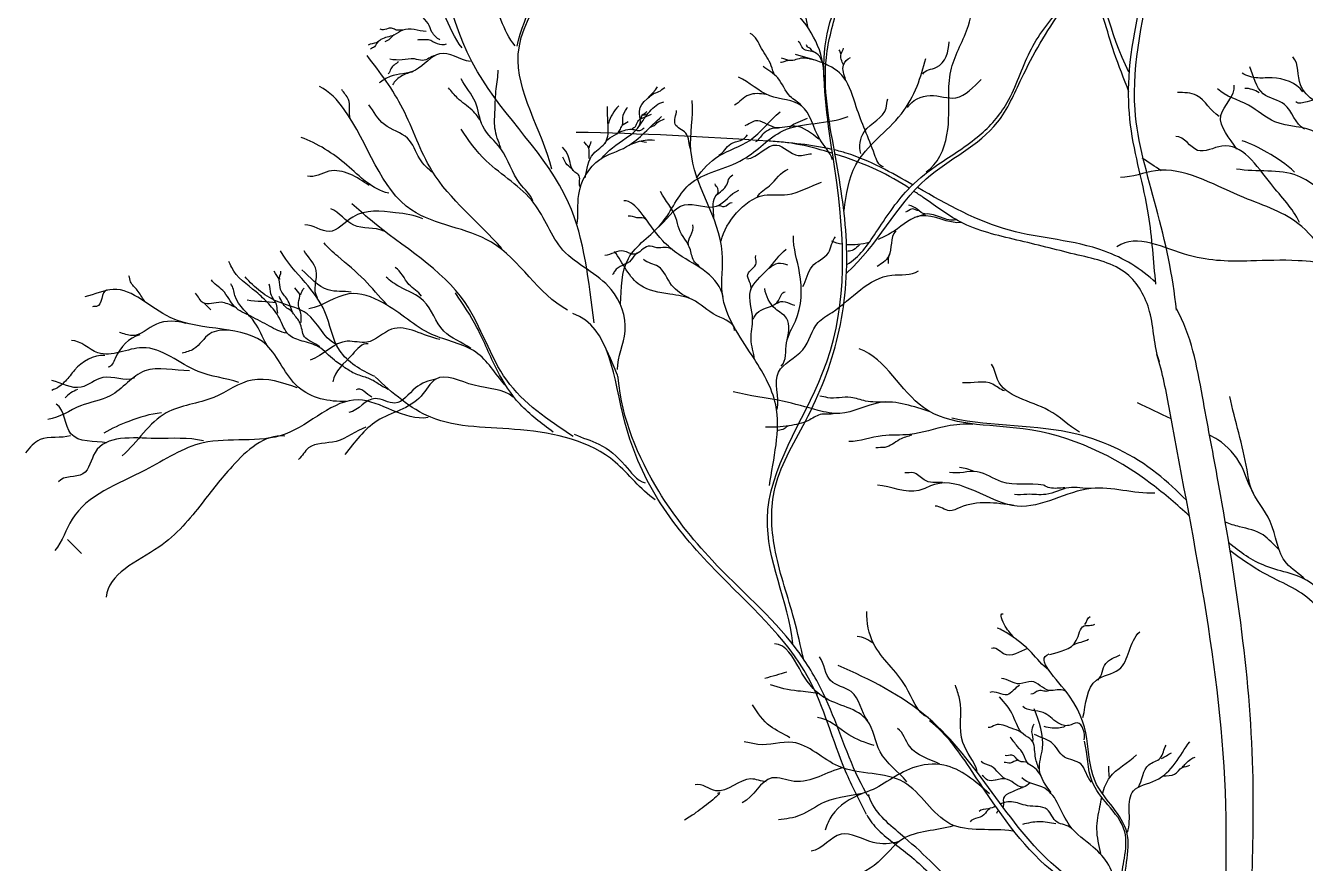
# Model space of a CAD drawing. Header units: millimetres. Extents: x 61831 to 121408, y 302 to 24841.
# Drawn here: x 97294 to 99003, y 18189 to 19308 of the extents above; entities that cross this region are included whole.
import ezdxf

# ---------------------------------------------------------------- set-up
doc = ezdxf.new("R2010")
doc.units = ezdxf.units.MM

# ---------------------------------------------------------------- blocks, each defined once
blk = doc.blocks.new('A$C61CF0075')
at = {"color": 72}
for p, q in [((247.5, 4936.8), (238.2, 4946.1)), ((65.4, 4620.5), (56, 4629.9)), ((74.7, 4611.2), (65.4, 4620.5))]:
    blk.add_line(p, q, dxfattribs=at)
for points in [[(492.3, 5304.3), (485.1, 5297.3), (479.6, 5294.9)], [(821.6, 5162.2), (825.9, 5161), (829.4, 5160.9)]]:
    blk.add_lwpolyline(points, dxfattribs=at)
blk.add_arc((829.4, 5171.5), 53, 134.8031, 164.4058, dxfattribs=at)
for points, start_tangent, end_tangent in [([(1473.4, 5254.3), (1408.5, 5411.7), (1238.8, 5532.1), (1081.3, 5732.7), (914.6, 5939.4), (855.9, 5939.4), (754, 5954.8)], (-0.464328, 0.885663), (-0.976956, 0.213439)), ([(656.6, 5288.8), (685, 5416.5), (664.3, 5480.5), (712.2, 5537.8), (781.3, 5567.5), (866.4, 5619.1), (942, 5656)], (0.192981, 0.981203), (0.793044, 0.609164)), ([(759.3, 4919.6), (725.1, 5079.9), (603.5, 5254.8), (536.1, 5482.4), (517.1, 5547)], (-0.136593, 0.990627), (-0.434895, 0.900481)), ([(582.9, 5286.5), (533.3, 5372.8), (455.5, 5426.4), (427.8, 5471.8), (380.9, 5487.6)], (-0.617118, 0.786871), (-0.904212, 0.427084)), ([(1066.2, 5247.7), (1026, 5336.8), (963.5, 5396.6), (912.4, 5476.3), (870, 5502.4)], (0.025976, 0.999663), (-0.736051, 0.676926)), ([(653.7, 5289.4), (619.1, 5358.7), (580.4, 5400.2), (554.1, 5441.9), (544.5, 5469)], (-0.652332, 0.757934), (-0.533143, 0.846025)), ([(1202.5, 5120.9), (1230.5, 5170.3), (1232.9, 5226.5), (1236.5, 5259.5), (1259.2, 5316.6), (1277.1, 5397.7), (1339.1, 5468.3)], (0.841021, 0.541003), (0.644777, 0.76437)), ([(1096.8, 4986.4), (1202.8, 5111.7), (1297.9, 5187.2), (1330.2, 5245.8), (1384.2, 5337.7), (1455.4, 5404)], (0.749658, 0.661826), (0.893082, 0.449894)), ([(553.4, 5297.4), (542.7, 5307.7), (537.5, 5319.1), (528.6, 5329.7), (521.7, 5343.2), (515.1, 5353.9)], (-0.911096, 0.412195), (-0.624712, 0.780855)), ([(1096.9, 4997.2), (1135.6, 5039.9), (1178.1, 5097.1), (1214.7, 5128.2), (1270.7, 5167.2), (1308.7, 5209.7), (1339.2, 5277.2), (1379.6, 5335.6)], (0.858446, 0.512903), (0.69625, 0.717799)), ([(534.8, 5308.3), (503.7, 5310.4), (491.8, 5303.8), (474.6, 5297.7), (468.5, 5293.6), (457.6, 5290.4)], (-0.997257, 0.07402), (-0.837633, -0.546234)), ([(503, 5310.6), (495.3, 5310.4), (490.1, 5312.6), (484, 5312.5), (476, 5310.9), (473.3, 5311.6)], (-0.999999, 0.001607), (-0.997106, -0.076023)), ([(1000.8, 5249.6), (995.9, 5262.8), (982.6, 5286), (967.8, 5305.8)], (-0.511159, 0.859486), (-0.923576, 0.383415)), ([(470.8, 5294), (466, 5288.2), (460.8, 5284.7)], (-0.978866, -0.204503), (-0.504729, -0.863278)), ([(594.2, 5268.3), (552.9, 5278.7), (520.5, 5256.9), (486.8, 5248.3), (472.2, 5239.8)], (-0.985387, 0.170331), (-0.812925, -0.582369)), ([(561.8, 5291.4), (550.1, 5292), (537.9, 5297.2), (529.1, 5297.3), (523.3, 5296.8)], (-0.950012, -0.312212), (-0.896621, -0.442798)), ([(1066, 5266), (1061.5, 5273), (1053.9, 5280.6), (1038.3, 5285.8), (1031.8, 5295.1)], (-0.906129, 0.423002), (-0.884998, 0.465595)), ([(1054.2, 5280.6), (1049.9, 5283), (1048.2, 5285.8), (1044.4, 5287.9), (1042.8, 5290.6)], (-0.88978, 0.456389), (-0.435301, 0.900285)), ([(1088.6, 5278.7), (1086.5, 5284)], (-0.421651, 0.906758), (-0.678445, 0.734651)), ([(1092.1, 5263.9), (1089.1, 5278.9), (1092.1, 5286.4)], (-0.3358, 0.941933), (0.010541, 0.999944)), ([(1198.2, 5251.5), (1216.5, 5260.7), (1233.2, 5294.8)], (0.424749, 0.905311), (0.016657, 0.999861)), ([(635.8, 5018.8), (542.5, 5122.8), (503.7, 5205.4), (456, 5276.4)], (-0.655383, 0.755297), (-0.620592, 0.784133)), ([(497.9, 5268.2), (487.6, 5258.6), (484.4, 5252.1)], (-0.695307, -0.718713), (-0.797944, -0.602731)), ([(547.2, 5276.6), (530.1, 5269.9), (519.2, 5271.8), (502.8, 5270.5), (486.6, 5271.4)], (-0.965583, -0.260097), (-0.988886, 0.148674)), ([(1021, 5269.8), (1014, 5268.6), (1008.2, 5267)], (-0.999858, 0.016844), (-0.999271, -0.038167)), ([(1054, 5270.2), (1037.2, 5273), (1020.6, 5269.8), (1009.6, 5272.8)], (-0.977565, 0.210636), (-0.992283, 0.123997)), ([(1095.1, 5244.3), (1092.2, 5263.7), (1101.8, 5273.7)], (-0.318692, 0.947858), (0.937029, 0.349251)), ([(1791.6, 5066.9), (1768.5, 5117.9), (1745.6, 5195.6), (1702.5, 5237.3), (1692.5, 5274.8)], (-0.349014, 0.937118), (-0.656479, 0.754345)), ([(517.5, 5255), (502.5, 5249.3), (490.1, 5237.1)], (-0.943488, -0.331407), (-0.454226, -0.890886)), ([(634.8, 5153.2), (626.8, 5179.6), (626.9, 5203.8), (628.4, 5231.8), (631, 5256.7)], (-0.379473, 0.925203), (-0.022491, 0.999747)), ([(1077.6, 5137.3), (1060.5, 5164.8), (1036.1, 5209.4), (993.9, 5222.7), (952.2, 5247.4)], (-0.291951, 0.956433), (-0.91215, 0.409858)), ([(1036.4, 5209.4), (1021.1, 5221.8), (1004.4, 5246.6), (984.9, 5261.7)], (-0.678423, 0.734671), (-0.791847, 0.610719)), ([(1705.6, 5227.9), (1664.9, 5246.6), (1645.7, 5246.5), (1624.6, 5252.8)], (-0.561593, 0.827414), (-0.859023, 0.511936)), ([(1707.8, 5178.2), (1681.2, 5211), (1652.8, 5225.3), (1634.8, 5261.3)], (-0.896877, 0.44228), (-0.411789, 0.911279)), ([(723.7, 4936.4), (622.1, 5027), (515.9, 5069.7), (425.5, 5204.4), (392.5, 5235.2)], (-0.882053, 0.47115), (-0.894016, 0.448034)), ([(433.6, 5192), (431.3, 5217.9), (422.3, 5231.2)], (-0.339543, 0.94059), (-0.452815, 0.891605)), ([(608.9, 5186), (596.2, 5203.5), (576.9, 5219.4), (564.6, 5233.3)], (-0.400706, 0.916207), (-0.686946, 0.726708)), ([(677.6, 5082.3), (660.2, 5105.3), (634.7, 5151.9), (610.6, 5182), (600.7, 5214), (581.5, 5245.4)], (-0.361143, 0.932511), (-0.480008, 0.877264)), ([(768.9, 5138.3), (802.1, 5166.5), (821, 5188.2), (819.8, 5202.2), (844, 5234.8)], (0.617862, 0.786286), (0.449062, 0.893501)), ([(831.4, 5219.7), (838, 5225.2), (845.6, 5228.2), (853.7, 5233.7)], (0.784082, 0.620657), (0.861744, 0.507343)), ([(1177.7, 5207.1), (1208.2, 5223), (1242.3, 5220), (1276.3, 5244.4)], (0.527904, 0.849304), (0.727075, 0.686558)), ([(1761.7, 5127.5), (1723.7, 5173.4), (1668.5, 5188), (1633, 5210.1), (1591.6, 5232)], (-0.646001, 0.763337), (-0.719473, 0.69452)), ([(1617.4, 5151.5), (1596.2, 5196.2), (1614.1, 5236.8)], (-0.531549, 0.847028), (-0.151347, 0.988481)), ([(1647.5, 5226.8), (1628.2, 5232.6)], (-0.877364, 0.479825), (-0.999806, -0.019705)), ([(819.8, 5182.2), (833.5, 5201.7), (852.4, 5214.5)], (0.536843, 0.843682), (0.982739, 0.184998)), ([(993.6, 4702), (1001.8, 4809.9), (970.2, 4875.6), (930.6, 4957.6), (930.4, 5013.4), (888.5, 5149.8), (890.4, 5216.3)], (0.131448, 0.991323), (-0.072556, 0.997364)), ([(988.8, 5224.3), (965.7, 5223.7), (946.6, 5210.1)], (-0.988314, 0.15243), (-0.871843, -0.489785)), ([(1115.3, 5145.4), (1120.1, 5174.6), (1149.2, 5206.3), (1151.6, 5218.6)], (-0.266953, 0.96371), (0.412315, 0.911041)), ([(1593.9, 5194.9), (1563.9, 5223), (1538.2, 5226.9)], (-0.846106, 0.533015), (-0.999766, -0.021649)), ([(1756.7, 5209.1), (1711.3, 5214.8), (1696.3, 5214.5)], (-0.814078, 0.580755), (-0.729407, 0.68408)), ([(544.3, 5119.6), (526.4, 5138.5), (510.1, 5165.9), (479.1, 5184.3), (458.3, 5210.7)], (-0.812297, 0.583244), (-0.586461, 0.809978)), ([(747.1, 5113.2), (758.3, 5145.3), (774.7, 5160.8), (777.9, 5183.7), (776.9, 5208.4)], (0.231313, 0.972879), (-0.003421, 0.999994)), ([(797, 5183.8), (797.5, 5193.3), (803.1, 5205.8), (804, 5207.4)], (0.372021, 0.928224), (0.472247, 0.881466)), ([(809.9, 5178.7), (814.4, 5181.8), (817.4, 5188.3), (823.4, 5192.7), (835.9, 5198)], (0.799433, 0.600755), (0.927961, 0.372678)), ([(818.9, 5190.2), (822.1, 5193.2), (823.1, 5196.1), (827.1, 5199.4), (829.5, 5201.6)], (0.782828, 0.622238), (0.661916, 0.749578)), ([(824, 5196.9), (826.4, 5197.3), (828.4, 5198.6)], (0.940832, 0.338872), (0.896943, 0.442146)), ([(888.3, 5150.5), (881.6, 5172.7), (867.5, 5184.8), (869.3, 5203.1)], (-0.390276, 0.920698), (0.044043, 0.99903)), ([(896.1, 5112.6), (925.9, 5142.3), (967.2, 5163.1), (1007.7, 5201.4)], (0.538769, 0.842453), (0.778425, 0.627737)), ([(736, 5050.3), (738.7, 5090.7), (766.8, 5137.6), (802.7, 5154.7), (849.3, 5194.8)], (0.210313, 0.977634), (0.7765, 0.630117)), ([(774.1, 5159.1), (793.8, 5176.6), (796.4, 5182.7), (804.6, 5188.3)], (0.256032, 0.966668), (0.852492, 0.52274)), ([(789.5, 5171.3), (799.2, 5176.4), (809.3, 5178), (812.8, 5177.5), (820.2, 5176.3), (826.1, 5179.9)], (0.566654, 0.823956), (0.785432, 0.618948)), ([(794.6, 4944.5), (805.1, 5005.4), (849.4, 5052.3), (885.9, 5103.7), (958.5, 5137.8), (1011.3, 5175.8), (1098.5, 5195.2)], (0.03781, 0.999285), (0.923246, 0.384209)), ([(834.4, 5180.8), (839.7, 5183), (843.6, 5186.8), (853.1, 5191.8)], (0.811914, 0.583778), (0.888595, 0.458693)), ([(1059.5, 5164.5), (1027.4, 5182.1), (1000.3, 5180.4), (974.8, 5189.1), (960.4, 5182.6)], (-0.776992, 0.62951), (-0.967054, -0.254572)), ([(1005.2, 5179), (985, 5171.7), (974.9, 5161)], (-0.953429, 0.301618), (-0.830032, -0.557715)), ([(1020.2, 5180.8), (1044, 5192.7)], (0.743482, 0.668756), (0.905385, 0.424592)), ([(484.9, 5092.5), (428.9, 5130.1), (367.9, 5167.1)], (-0.977926, 0.20895), (-0.93974, 0.341891)), ([(790.6, 4857), (800.6, 4908.3), (781.9, 4964.1), (717.6, 5016.6), (678.8, 5079.4), (615.2, 5135.8), (581.6, 5178.2)], (-0.012811, 0.999918), (-0.533996, 0.845487)), ([(925.6, 5143.4), (941.6, 5158.5), (954.9, 5163.1), (964.2, 5170.4)], (0.926596, 0.376058), (0.632871, 0.774258)), ([(1701.3, 5053.6), (1663, 5105.3), (1597.5, 5155.5), (1565.1, 5149.8), (1536, 5168.1)], (-0.432563, 0.901604), (-0.998342, -0.057565)), ([(1694.5, 5120.8), (1658.2, 5147), (1624.6, 5162.7)], (-0.712222, 0.701954), (-0.945997, 0.324174)), ([(740.1, 5101.3), (738.3, 5117.2), (733.5, 5120.8), (724.7, 5142.6), (717.1, 5154)], (-0.232445, 0.972609), (-0.647028, 0.762466)), ([(752.8, 5138.7), (752.1, 5153), (745.9, 5161.3)], (-0.212768, 0.977103), (-0.53781, 0.843066)), ([(752.9, 5153.5), (755.1, 5161.6)], (-0.144366, 0.989524), (-0.01073, 0.999942)), ([(963.1, 5138.3), (1003.1, 5156.9), (1031.8, 5143), (1049.6, 5145.3)], (0.996124, 0.087961), (0.998855, 0.047839)), ([(731.5, 5123), (723.4, 5130.5), (717.3, 5140.6)], (-0.668974, 0.743285), (-0.492024, 0.870581)), ([(1916.2, 4841.8), (1875, 4928.9), (1777.6, 4975.2), (1699, 5052.3), (1621.7, 5088.9), (1509, 5122.5), (1462.2, 5113.5)], (-0.752982, 0.658041), (-0.999951, -0.009915)), ([(458.9, 5103), (405, 5121.8), (376.5, 5115.1)], (-0.833139, 0.553064), (-0.973395, 0.229133)), ([(919.2, 5059.1), (920.9, 5087.7), (935.2, 5101.8), (944.4, 5116.9)], (0.019305, 0.999814), (0.946447, 0.322859)), ([(977.3, 5087.7), (993.6, 5102.6), (1018.4, 5124.5)], (0.475162, 0.879898), (0.953788, 0.30048)), ([(1835.5, 5002), (1805.4, 5055.1), (1755.1, 5079.7), (1698.7, 5115.7), (1617.1, 5124.7)], (-0.326471, 0.945207), (-0.987038, 0.160486)), ([(842.3, 5044.7), (880, 5077), (922.6, 5075.2), (952.5, 5096.6)], (0.799432, 0.600756), (0.935782, 0.352578)), ([(900.1, 4994), (893.7, 5000.5), (887.8, 5017), (872.6, 5045.1), (868.5, 5059.5), (848.1, 5094.6)], (-0.550039, 0.835139), (-0.445814, 0.895125)), ([(921.7, 5089.7), (924.4, 5099), (921.1, 5105)], (0.994536, 0.10439), (0.067509, 0.997719)), ([(928.7, 5028.7), (949.4, 5066.3), (986.4, 5089.8), (1017.3, 5090.8), (1063, 5107.1)], (0.244788, 0.969577), (0.953862, 0.300246)), ([(931.4, 4954.1), (909.4, 4986.8), (872.4, 5010.6), (850.8, 5029), (820.6, 5068), (799, 5082.4)], (-0.156568, 0.987667), (-0.999728, -0.023308)), ([(924.6, 5075.7), (932.9, 5074.6), (943.5, 5080)], (0.836598, 0.547817), (0.954534, -0.298102)), ([(1201.5, 5065), (1190.8, 5071.2), (1179.6, 5076.6)], (-0.99723, -0.074384), (-0.951751, 0.306872)), ([(530.5, 5058.2), (494.2, 5066.5), (436.8, 5060.5), (405.4, 5041.4), (372.7, 5050.1)], (-0.904082, 0.427359), (-0.998173, -0.060425)), ([(478.4, 5041.8), (438.2, 5049.7), (407.4, 5071.8)], (-0.901208, 0.433386), (-0.927795, 0.373091)), ([(828.1, 5057.4), (816.5, 5059.7), (804.9, 5061.9)], (-0.587379, 0.809312), (-0.975565, -0.219711)), ([(1192.7, 5069.3), (1183.9, 5071.6), (1175, 5067.4)], (-0.970453, -0.241291), (-0.992164, -0.124946)), ([(1242.7, 5056.9), (1223.1, 5059.9), (1202.2, 5064.6), (1187.3, 5059.9)], (-0.980392, -0.197057), (-0.975631, -0.21942)), ([(885.4, 5023.4), (888.3, 5036.2), (891, 5050.1)], (-0.30911, 0.951026), (-0.309539, 0.950887)), ([(1162, 5042.4), (1152.4, 5008.2), (1137.4, 4994.8)], (-0.686796, -0.72685), (-0.851143, -0.524934)), ([(482, 4944.3), (452.4, 4976.7), (416.8, 5008.3), (398.5, 5026.1)], (-0.697302, 0.716777), (-0.615114, 0.788438)), ([(1009.2, 4861.7), (1016.1, 4892.6), (1028.2, 4921.8), (1033.7, 4986), (1025.4, 5035.7)], (0.715551, 0.698561), (0.024134, 0.999709)), ([(1038, 4967.9), (1050.3, 4994.6), (1072.1, 5013.1), (1081.7, 5034.1)], (0.491026, 0.871145), (0.679865, 0.733338)), ([(1775.4, 4973.9), (1699.4, 5002.4), (1636.1, 5002.1), (1553.9, 5009.4), (1457.5, 5020.9)], (-0.554937, 0.831893), (-0.812545, -0.582898)), ([(466.4, 4847.6), (419.2, 4882.7), (399.7, 4934), (373.3, 4973.3), (340.4, 5015.6)], (-0.909229, 0.416296), (-0.485465, 0.874256)), ([(390, 4952.9), (388.1, 4989.2), (371.8, 5015.7)], (-0.606274, 0.795256), (-0.501634, 0.86508)), ([(862.3, 5017.8), (843.1, 5019.8), (831.5, 5021.7), (813.3, 5011), (798.6, 5015.2), (773.5, 5009.4)], (-0.759059, 0.651022), (-0.999064, -0.043267)), ([(816.8, 5012.5), (808.8, 5003.4), (786.7, 4988.6), (784, 4983.8)], (-0.932507, -0.361151), (-0.557661, -0.830069)), ([(946.9, 4909.3), (923.2, 4928.9), (890.4, 4950.4), (860.4, 4957.8), (820.9, 4969.5), (786.5, 5014.8)], (0.057216, 0.998362), (-0.582902, 0.812543)), ([(968.4, 4963.7), (964.4, 4984.1), (975.8, 4999.3), (975.1, 5009.2)], (0.382615, 0.923908), (0.213607, 0.97692)), ([(973.6, 4870.4), (968.8, 4897.7), (970.9, 4924.5), (968, 4962), (991.1, 4990.9), (1015.5, 5017.8)], (-0.103556, 0.994624), (0.769707, 0.638397)), ([(1113.6, 5023.6), (1105.5, 5016.7), (1098.2, 5015.1)], (-0.743438, -0.668805), (-0.999974, 0.007188)), ([(1153.5, 5010.5), (1152, 4998.6)], (-0.532351, -0.846524), (-0.041643, -0.999133)), ([(428.4, 4858.1), (412.4, 4869.4), (391.3, 4887.2), (369.3, 4895.1), (351.5, 4903.6), (339, 4925.6), (324.6, 4944.7), (307.8, 4960.8), (275.2, 4993.5), (271.3, 5001.5)], (-0.807978, 0.589213), (-0.557715, 0.830032)), ([(528.7, 4955.1), (511.9, 4970.7), (493.5, 4993.3)], (-0.576174, 0.817327), (-0.866519, 0.499144)), ([(886.2, 4952.7), (862.8, 4969.9), (844.8, 4994.7), (825.4, 5004)], (-0.907775, 0.419458), (-0.72328, 0.690555)), ([(993.2, 4992.3), (1005.1, 4998.9), (1017.7, 4996.9)], (0.67215, 0.740415), (0.928071, -0.372403)), ([(158.7, 4949), (149.2, 4963.1), (140.2, 4974.2), (138, 4982.2)], (-0.620557, 0.784161), (-0.372926, 0.927861)), ([(348.7, 4905.5), (325.6, 4915), (300.9, 4928.1), (279.3, 4940.9), (263.2, 4962.7), (248.3, 4976.9)], (-0.985011, 0.17249), (-0.494838, 0.868985)), ([(413.7, 4890.9), (375.9, 4931.5), (338.6, 4946.9), (293.2, 4980.9)], (-0.879552, 0.475803), (-0.642772, 0.766058)), ([(392.8, 4887.3), (372.3, 4900.9), (366.4, 4919.7), (357.9, 4931.4), (349.4, 4950.8), (340.6, 4963.8), (338.6, 4976.9), (331.8, 4988.3)], (-0.717558, 0.696498), (-0.485339, 0.874326)), ([(340.1, 4977.1), (340.9, 4988.3)], (-0.805373, 0.592768), (-0.19232, 0.981332)), ([(434.9, 4960.2), (404.2, 4963.3), (368.7, 4990.2)], (-0.981307, 0.192448), (-0.765807, 0.643071)), ([(594.7, 4885.2), (558.5, 4908.5), (531.3, 4948.9), (499.8, 4967.4), (481.5, 4980.5)], (-0.8269, 0.562349), (-0.705989, 0.708223)), ([(1003.5, 4803.7), (1005.4, 4853.7), (1038, 4883.5), (1058.5, 4919.7), (1077, 4933.4), (1156.8, 4983.1), (1192.6, 4988.7)], (0.219302, 0.975657), (0.835995, 0.548737)), ([(427.9, 4814.4), (364.1, 4833.5), (322.1, 4889.4), (193.1, 4926.6), (117, 4964), (79.3, 4954.2)], (-0.999214, -0.039638), (-0.973619, -0.228181)), ([(108.9, 4963.4), (94.6, 4941.3), (89.4, 4940.9)], (-0.980257, -0.197729), (-0.843344, -0.537374)), ([(278.5, 4941), (261, 4946.8), (237.2, 4946), (227, 4958.9)], (-0.931231, 0.364429), (-0.667094, 0.744973)), ([(321.6, 4891.1), (306.3, 4919.6), (279.5, 4955.8), (274, 4971.6)], (-0.527331, 0.84966), (-0.629315, 0.77715)), ([(336.7, 4932.4), (335.5, 4942.2), (327.7, 4958.2), (325.2, 4970.9)], (-0.286717, 0.958015), (-0.46509, 0.885263)), ([(367.8, 4919.9), (368, 4929.9), (364.4, 4946.5), (366.1, 4957.5), (359.7, 4966)], (-0.050753, 0.998711), (-0.397761, 0.917489)), ([(367.4, 4956.8), (371.9, 4965.9)], (0.298381, 0.954447), (0.658912, 0.75222)), ([(640.1, 4836.5), (601.3, 4880.2), (542.4, 4904), (477.6, 4946.1), (431.6, 4958), (378.3, 4938.1)], (-0.653862, 0.756614), (-0.983419, -0.181348)), ([(971.7, 4924.3), (979.1, 4934.4), (1005.6, 4949.3), (1014.2, 4961)], (0.369931, 0.929059), (0.983906, 0.178689)), ([(1016.1, 4892.6), (1016.3, 4925.7), (1001.4, 4938), (987.1, 4965.2)], (0.215742, 0.97645), (-0.160423, 0.987048)), ([(334.8, 4945.9), (296.1, 4949.8)], (-0.98008, 0.198605), (-0.974523, 0.224288)), ([(355.6, 4933.7), (348.9, 4939.1), (338.4, 4954.7)], (-0.343532, 0.939141), (-0.545548, 0.83808)), ([(1003.6, 4945.7), (1014.2, 4947.6), (1027.1, 4942.9)], (0.734687, 0.678407), (0.96365, -0.267169)), ([(214.5, 4918.6), (174.6, 4917.6), (142.2, 4902.3), (125.2, 4906.4)], (-0.965011, 0.262209), (-0.98136, 0.192177)), ([(272, 4909.5), (246, 4904.7), (224.6, 4884.5), (208.9, 4878.8)], (-0.996518, 0.083384), (-0.965071, -0.261987)), ([(553.4, 4897.1), (488.7, 4910.8), (455.9, 4893.5), (429.6, 4894.8), (380, 4869.5)], (-0.981363, 0.192161), (-0.947312, -0.320311)), ([(284.6, 4839.8), (230.5, 4854.4), (156, 4886.2), (96.4, 4879.4), (61.2, 4895.6)], (-0.945204, 0.32648), (-0.999634, -0.027043)), ([(152.7, 4903.3), (119.4, 4871.9), (110.1, 4860.2)], (-0.965862, -0.259056), (-0.991773, -0.128008)), ([(457.4, 4891.3), (436.6, 4877.3), (410.5, 4840.7)], (-0.983623, 0.180237), (-0.145438, -0.989367)), ([(105.7, 4875.9), (65.4, 4856.3), (53.2, 4841.5), (34.9, 4829.2)], (-0.995699, 0.092652), (-0.941324, -0.337504)), ([(218.8, 4855.4), (159.2, 4855.2), (112.9, 4821.9), (73.2, 4808.5), (29.9, 4790.5)], (-0.999912, -0.013238), (-0.993515, -0.113702)), ([(428.4, 4858.2), (435.3, 4854.2), (451.4, 4847.7), (465.8, 4841.7), (479, 4833.5), (484.3, 4830.5)], (0.914706, -0.404119), (0.759742, -0.650225)), ([(1407.4, 4773.6), (1366.2, 4802.5), (1298, 4843.7), (1289.8, 4864.4)], (-0.865133, 0.501543), (-0.616514, 0.787344)), ([(145.4, 4845.9), (103.1, 4846.3), (74.1, 4833.4), (34.9, 4842.5)], (-0.911631, -0.41101), (-0.965177, 0.261599)), ([(362.6, 4832.5), (302.4, 4843), (251.5, 4819.8), (187.9, 4799.2), (129, 4741.9)], (-0.937114, 0.349022), (-0.751464, -0.659774)), ([(651.1, 4820.1), (599.2, 4836), (547.7, 4844.2), (528.1, 4821.5), (469.4, 4788.4), (426.5, 4743.7)], (-0.760646, 0.649167), (-0.629413, -0.777071)), ([(547.7, 4844.2), (520.8, 4832.4), (493.1, 4812.2), (466.8, 4818.3), (431.7, 4799.6)], (-0.985821, -0.167798), (-0.981807, -0.189879)), ([(1307.4, 4828.6), (1291.7, 4837.3), (1251.4, 4839.1)], (-0.974877, 0.222744), (-0.9992, 0.039994)), ([(69.5, 4830.4), (52.8, 4819.1)], (-0.928202, -0.372077), (-0.620507, -0.784201)), ([(462.4, 4820.1), (441.5, 4829.9)], (-0.875017, 0.484092), (-0.803681, -0.595061)), ([(1208.1, 4800.4), (1141.1, 4812.8), (1087.4, 4798.3), (1058.5, 4802.5), (1011, 4814.8), (945, 4827.2)], (-0.950355, 0.311169), (-0.970169, 0.242428)), ([(1148.2, 4813.7), (1121.8, 4815), (1102.1, 4819.8), (1071.3, 4819.4), (1060.8, 4821.5)], (-0.999975, -0.007079), (-0.996485, 0.083768)), ([(1709.1, 4576.1), (1683.7, 4598.3), (1662.2, 4654), (1636.2, 4699.5), (1631.2, 4723), (1608.3, 4821.2)], (-0.655051, 0.755585), (-0.200054, 0.979785)), ([(537.5, 4792.9), (444.2, 4816.5), (346.5, 4770.8), (237, 4759.1), (159.6, 4722.7), (62, 4657.1), (39.2, 4615.2)], (-0.986666, -0.16276), (-0.628155, -0.778088)), ([(108.5, 4759.2), (60.6, 4771.2), (40.6, 4810.9)], (-0.991734, 0.128313), (-0.859163, 0.511702)), ([(181.3, 4799.2), (138, 4787.8), (104.4, 4771.9)], (-0.994642, -0.103379), (-0.851707, -0.524019)), ([(1080.9, 4798.1), (1060.9, 4796.8), (1045.4, 4789), (1019.6, 4782), (987.9, 4780)], (-0.979431, -0.201778), (-0.998502, 0.054717)), ([(60.1, 4768.7), (19.3, 4763.4), (0, 4746)], (-0.94938, -0.314131), (-0.618981, -0.785406)), ([(237.5, 4761.7), (173.2, 4765), (92.8, 4746.4), (76.6, 4717.8), (44, 4706.9)], (-0.970918, 0.239413), (-0.590355, -0.807144)), ([(346, 4768.2), (275.8, 4727.7), (235.7, 4678.6), (177.8, 4619.8), (107.7, 4552.8)], (-0.994923, 0.100638), (-0.066755, -0.997769)), ([(454.5, 4779.9), (414.7, 4761.1), (377.9, 4752.3), (364.4, 4736.9)], (-0.95874, -0.284284), (-0.740948, -0.671562)), ([(732.8, 4770.5), (765.6, 4757.3), (800.2, 4729.4), (827.5, 4705.7)], (0.913259, -0.40738), (0.969691, -0.244334)), ([(1018.9, 4781.7), (1012.9, 4777.8), (1005.1, 4775.7)], (-0.99037, -0.138449), (-0.986404, -0.164341)), ([(1265.2, 4783.7), (1230.6, 4781.4), (1180.9, 4770.3), (1144.1, 4768.5), (1099.5, 4760.8)], (-0.99673, 0.080806), (-1, 0)), ([(1183.5, 4769.4), (1167.2, 4763.4), (1147.5, 4753.1), (1135.5, 4752.3)], (-0.957609, -0.288072), (-0.98301, -0.183551)), ([(1224.3, 4706.1), (1199.8, 4709.6), (1185.8, 4719.2), (1174.4, 4719.2)], (-0.999251, 0.038706), (-0.966644, 0.256123)), ([(1359.3, 4702.5), (1303.3, 4707.1), (1270.8, 4720.6), (1233.8, 4719.7)], (-0.983501, 0.180903), (-0.973085, 0.230447)), ([(1507.9, 4692.1), (1423, 4698.2), (1324.1, 4674.6), (1213.8, 4703.5), (1192.8, 4695.6), (1137.6, 4702.6)], (-0.998347, -0.057473), (-0.996707, 0.081085)), ([(1423, 4698.2), (1393.2, 4699.1), (1362.6, 4690.3), (1337.2, 4690.3), (1320.6, 4690.3)], (-0.998879, -0.047333), (-0.967838, 0.251574)), ([(1388, 4699.1), (1367.8, 4699.1), (1360, 4702.6)], (-0.9991, -0.042427), (-0.802881, 0.596139)), ([(1319.7, 4675.5), (1247.9, 4672.8), (1233.9, 4668.5), (1214.7, 4674.6)], (-0.989958, 0.141365), (-1, 0)), ([(1205.6, 4392.1), (1175.4, 4433.7), (1132.4, 4491.1), (1123.6, 4533.8)], (-0.92691, 0.375285), (0.060244, 0.998184)), ([(1319.6, 4499), (1308.3, 4514.2), (1305.4, 4530.9)], (-0.543595, 0.839347), (0.994626, -0.103533)), ([(1367.8, 4476.5), (1403.1, 4495), (1413.7, 4514.6), (1427.8, 4516.8)], (0.959036, 0.283285), (0.853664, 0.520824)), ([(1414.7, 4516.3), (1421.8, 4527.3)], (0.526895, 0.849931), (0.921641, 0.388043)), ([(1132.4, 4491.1), (1110.5, 4500.6)], (-0.83124, 0.555914), (-0.996832, 0.079535)), ([(1366.7, 4455.6), (1343.3, 4479.2), (1313.6, 4503.1), (1297.3, 4511.7)], (-0.840989, 0.541052), (-0.958864, 0.283866)), ([(1399.5, 4489.5), (1419.5, 4496.8)], (0.91168, 0.410901), (0.89111, 0.453788)), ([(1412.1, 4392.5), (1430, 4442.3), (1459.9, 4456.4), (1487.9, 4506.9)], (0.226572, 0.973994), (0.748391, 0.663258)), ([(1176.8, 4306.5), (1141.1, 4346.6), (1124.1, 4388.2), (1065.5, 4419.6), (1033.3, 4457.6), (1000.1, 4490.5)], (-0.625156, 0.7805), (-0.999842, 0.017803)), ([(1337.8, 4484.3), (1306.1, 4477.5), (1290.1, 4484.4)], (-0.927061, -0.37491), (-0.848355, -0.529428)), ([(1124.6, 4387.7), (1102.6, 4426.9), (1075.1, 4441.5), (1060.2, 4473.5)], (-0.618034, 0.786151), (-0.607025, 0.794683)), ([(1505, 4104.3), (1469, 4157.8), (1470.6, 4239.1), (1430.3, 4303), (1394.2, 4420.6), (1366.8, 4477.2)], (-0.776758, 0.629799), (0.951289, 0.308301)), ([(1431.8, 4442), (1442.5, 4464.3), (1461.9, 4475.8)], (0.7514, 0.659847), (0.912263, 0.409604)), ([(1388, 4428), (1367, 4428.4), (1343.4, 4440.4), (1327.9, 4437.3), (1303.3, 4444.6)], (-0.865346, 0.501176), (-0.994038, 0.109038)), ([(1058.4, 4423.6), (1031.4, 4427.6), (994.7, 4436.1)], (-0.946122, 0.32381), (-0.943359, 0.331773)), ([(1271, 4320), (1251.7, 4358.8), (1247.2, 4417.6), (1241.8, 4435.6)], (-0.261749, 0.965136), (-0.277945, 0.960597)), ([(1327.5, 4434.9), (1310.8, 4422.7), (1287.9, 4425.9)], (-0.934612, -0.355668), (-0.938618, -0.344958)), ([(1366.3, 4427.9), (1352.8, 4428.1), (1342.5, 4423.3)], (-0.867693, -0.497101), (-0.999135, 0.041583)), ([(1020.4, 4365), (994.4, 4380.6), (970.9, 4409)], (-0.798321, 0.602232), (-0.532478, 0.846444)), ([(1413.5, 4362.3), (1404.4, 4385.1), (1393.2, 4381.7), (1378.4, 4385.2), (1358.8, 4399), (1331.8, 4406.8)], (0.31611, 0.948722), (-0.749612, 0.661878)), ([(1133.4, 4354.7), (1099.2, 4369.3), (1057.5, 4392.1)], (-0.953639, 0.300953), (-0.996574, 0.082709)), ([(1220.8, 4329.9), (1180.7, 4353.4), (1164.4, 4377.8)], (-0.886948, 0.461869), (-0.819319, 0.573338)), ([(1329, 4372.9), (1316.3, 4378), (1295, 4382.2), (1285.3, 4378.9)], (-0.818511, 0.574491), (-0.974446, 0.224624)), ([(1345.3, 4359.9), (1344, 4373.2), (1346.8, 4383.7)], (0.293277, 0.956028), (0.5359, 0.844281)), ([(1388, 4380.3), (1370.8, 4378.1), (1360.1, 4380.2)], (-0.934005, -0.357259), (-0.959903, 0.280332)), ([(1318.5, 4240.4), (1234.5, 4250.3), (1172.7, 4306), (1085.7, 4327.1), (1024.5, 4358.9), (977.7, 4356.2), (959.8, 4359.7)], (-0.985053, 0.172249), (-0.993179, 0.116598)), ([(1356.3, 4314.5), (1347.9, 4324.7), (1338.9, 4330.6), (1332.8, 4342.9), (1324.6, 4353.6), (1315, 4366.2)], (-0.648978, 0.760807), (-0.633758, 0.773531)), ([(1423.5, 4305.8), (1409.1, 4330.3), (1387.4, 4339.5), (1370.1, 4359), (1347.5, 4369.6)], (-0.734326, 0.678796), (-0.85623, 0.516595)), ([(1475.6, 4127.1), (1466.2, 4147.9), (1463, 4172.9), (1467.4, 4204.6), (1468, 4239.7), (1445.2, 4275.8), (1424.2, 4307), (1414, 4360.5)], (-0.154232, 0.988035), (-0.275733, 0.961234)), ([(1471.4, 4239), (1479.6, 4294.4), (1509.5, 4308.4), (1554.9, 4360)], (0.346472, 0.93806), (0.604082, 0.796922)), ([(1339, 4331.3), (1326.6, 4334.3), (1317.1, 4342.1), (1308.2, 4341.5)], (-0.841822, 0.539756), (-0.917054, 0.398764)), ([(1485.8, 4298.6), (1500, 4329.2), (1515.2, 4338), (1523.2, 4355.4)], (0.541894, 0.840447), (0.550645, 0.83474)), ([(1091.9, 4325.1), (1026.2, 4307), (996.7, 4311.5), (957.1, 4278.2)], (-0.978857, -0.204544), (-0.896854, -0.442326)), ([(1308.6, 4310.2), (1299.4, 4318.2), (1289.5, 4327.3), (1276, 4333.5)], (-0.849336, 0.527852), (-0.633543, 0.773707)), ([(1324.8, 4334.7), (1315, 4331.4), (1306.7, 4332.4)], (-0.986744, 0.162282), (-0.999134, -0.041597)), ([(1519.4, 4314.2), (1534.5, 4316.4), (1544.7, 4325.5), (1554.9, 4328.5)], (0.984522, 0.175259), (0.873551, 0.486733)), ([(989.1, 4306.4), (968.7, 4310.3), (921.9, 4294.4), (894.4, 4302.4)], (-0.997468, 0.071118), (-0.969236, -0.246135)), ([(1294.9, 4308.7), (1284.5, 4308.7), (1277.3, 4314.7)], (-0.986287, -0.16504), (-0.913426, 0.407004)), ([(1462.3, 4164.9), (1446.5, 4195.1), (1425.9, 4219), (1394.5, 4247.8), (1361, 4297.7), (1330.3, 4311.9)], (-0.609061, 0.793124), (-0.693598, 0.720362)), ([(924, 4291.3), (898.1, 4267.3), (879.8, 4255)], (0.928772, 0.370652), (-0.853501, -0.521091)), ([(1116.8, 4290.3), (1076.8, 4261.4), (1067.6, 4242)], (-0.933537, -0.358481), (-0.347975, -0.937504)), ([(1287.6, 4270.1), (1279.9, 4262.2), (1268.5, 4257.3), (1261.5, 4253.1)], (-0.953703, -0.300751), (-0.605799, -0.795618)), ([(1166.4, 4226.6), (1131.8, 4225.5), (1089, 4236.5), (1048.9, 4213.9)], (-0.962632, -0.270813), (-0.99245, -0.122647)), ([(1238.8, 4247.5), (1171, 4229.7), (1138.5, 4199.1), (1092.3, 4172.4)], (-0.955245, -0.295816), (-0.910261, -0.414036))]:
    blk.add_spline(points, degree=3, dxfattribs=dict(at, start_tangent=start_tangent, end_tangent=end_tangent))
at = {"color": 46}
for points, end_tangent in [([(1473.5, 5228.1), (1453.9, 5280.2), (1424.4, 5368.6), (1381.1, 5436.5), (1293.6, 5491.5), (1194.2, 5561.6), (1114.5, 5659.9), (1060.4, 5769.1), (999.5, 5879.1), (948.3, 5927.3)], (-0.991488, 0.130198)), ([(1039.1, 4469.2), (1026.3, 4523.4), (1001.5, 4613.3), (999.5, 4693.8), (1041.5, 4788.2), (1084.9, 4901.9), (1096.2, 5027.9), (1080.2, 5148.7), (1069.4, 5274), (1085, 5342.5)], (0.750354, 0.661037))]:
    blk.add_spline(points, degree=3, dxfattribs=dict(at, end_tangent=end_tangent))
for points, start_tangent, end_tangent in [([(1537.1, 4936.3), (1510, 5073.3), (1481.7, 5204.2), (1504.8, 5394), (1494.5, 5624.9), (1471.4, 5784)], (-0.10794, 0.994157), (0.605285, 0.796009)), ([(1024.6, 4491.1), (990.6, 4657.9), (1064.4, 4852.5), (1083.2, 5106.8), (1106.3, 5371.4), (1155, 5404.1), (1230.9, 5473.7)], (-0.10854, 0.994092), (0.691868, 0.722024)), ([(1123.2, 4262.8), (1095.1, 4320.4), (1045.6, 4444.8), (920.5, 4589.5), (800.3, 4786.9), (730.7, 4931.8)], (-0.464863, 0.885383), (-0.946352, 0.323137)), ([(1603.5, 3987.3), (1498.1, 4107.8), (1375.9, 4192.7), (1205.4, 4391.8), (1085.1, 4461.7)], (-0.531813, 0.846862), (-0.91861, 0.395166)), ([(1602.2, 3968.8), (1526.9, 4069.4), (1438.8, 4138.9), (1361.8, 4195.2), (1264, 4320.3), (1207.1, 4387.8)], (-0.465803, 0.884889), (-0.795716, 0.60567)), ([(1493.8, 3941.5), (1398.5, 3997.3), (1298.6, 4083.2), (1242.8, 4162.2), (1168.4, 4236.6), (1126.6, 4286.4)], (-0.965009, 0.262215), (-0.323031, 0.946388))]:
    blk.add_spline(points, degree=3, dxfattribs=dict(at, start_tangent=start_tangent, end_tangent=end_tangent))
at = {"color": 72}
for points, knots in [([(702.8, 5124.8), (689.5, 5176.4), (612, 5293.5), (749.3, 5415.4), (730.3, 5592.6), (846.6, 5661.5), (879.2, 5744.1), (883.1, 5753.7)], [0, 0, 0, 0, 0.0745793, 0.1651236, 0.2041516, 0.3085715, 0.3227446, 0.3227446, 0.3227446, 0.3227446]), ([(1045.2, 5313), (1040.7, 5330.7), (1038.5, 5364.4), (1045.8, 5412.4), (1089.1, 5439.9), (1122.8, 5480.8), (1164.3, 5476.9), (1177.9, 5481.9)], [0.0027214, 0.0027214, 0.0027214, 0.0027214, 0.0284028, 0.0503319, 0.0646178, 0.098053, 0.1182501, 0.1182501, 0.1182501, 0.1182501]), ([(1145.5, 5127.6), (1139, 5129.5), (1127.6, 5162.6), (1111.3, 5197.4), (1094, 5261.7), (1053.1, 5270.8), (1028.1, 5277.7)], [0, 0, 0, 0, 0.00947123, 0.04116682, 0.06094782, 0.09483082, 0.09483082, 0.09483082, 0.09483082]), ([(1076.8, 5151.1), (1049.6, 5157.4), (934.2, 5166.9), (821.3, 5172.3), (735.4, 5173.7)], [0.9307099, 0.9307099, 0.9307099, 0.9307099, 0.9699157, 1.0900767, 1.0900767, 1.0900767, 1.0900767]), ([(1185.4, 5103.4), (1156.3, 5120), (1122.3, 5139), (1085.4, 5149.1), (1080, 5150.4)], [0.8752026, 0.8752026, 0.8752026, 0.8752026, 0.92133746, 0.92916983, 0.92916983, 0.92916983, 0.92916983]), ([(1180.6, 5099), (1166.6, 5108), (1134.8, 5126.3), (1100.1, 5138.8), (1080.8, 5144.9), (1080.7, 5145)], [0.20576741, 0.20576741, 0.20576741, 0.20576741, 0.22898118, 0.25709872, 0.25716957, 0.25716957, 0.25716957, 0.25716957]), ([(1250.5, 5053.3), (1232.1, 5051.2), (1198, 5074.5), (1166.4, 5044.6), (1146.1, 5033.8), (1138.7, 5030.8)], [0, 0, 0, 0, 0.02588337, 0.04503083, 0.05538005, 0.05538005, 0.05538005, 0.05538005]), ([(1554.1, 4661.6), (1537.7, 4676.2), (1474.6, 4732), (1354.7, 4789), (1191.2, 4777.8), (1149.5, 4871.1), (1113.2, 4884.9)], [0.1554911, 0.1554911, 0.1554911, 0.1554911, 0.1861849, 0.273157, 0.3366933, 0.3908673, 0.3908673, 0.3908673, 0.3908673]), ([(840.8, 4682.9), (820.6, 4696.7), (779.3, 4756), (665.3, 4782), (544.6, 4777.3), (490.1, 4825.5), (466.7, 4847.2)], [0, 0, 0, 0, 0.0342256, 0.096487, 0.1529365, 0.1960705, 0.1960705, 0.1960705, 0.1960705]), ([(1550.2, 4682.5), (1537.7, 4695.1), (1496.3, 4734.6), (1390, 4787), (1291.7, 4780), (1237, 4792.1)], [0.1454712, 0.1454712, 0.1454712, 0.1454712, 0.1703646, 0.2259404, 0.3042456, 0.3042456, 0.3042456, 0.3042456]), ([(1639.9, 4691.7), (1632.9, 4703), (1626.1, 4731.9), (1602.4, 4758), (1584.9, 4767.5), (1581.2, 4769.4)], [0, 0, 0, 0, 0.01861938, 0.04065898, 0.04644448, 0.04644448, 0.04644448, 0.04644448]), ([(1673.9, 4616.4), (1666.8, 4623), (1653.3, 4640.1), (1625.8, 4645.6), (1608.3, 4650.6), (1602.2, 4653)], [0, 0, 0, 0, 0.01350718, 0.02906276, 0.03804516, 0.03804516, 0.03804516, 0.03804516]), ([(1438.4, 4290.3), (1440.4, 4298.4), (1448.5, 4320.7), (1472.7, 4331.3), (1483.6, 4342.4)], [0.03728873, 0.03728873, 0.03728873, 0.03728873, 0.04865342, 0.07041365, 0.07041365, 0.07041365, 0.07041365]), ([(1331.3, 4298.3), (1325.9, 4296.9), (1317.8, 4293.1), (1302.6, 4286.4), (1307.2, 4276.2), (1305.3, 4273), (1305.2, 4272.8)], [0, 0, 0, 0, 0.00775582, 0.01366704, 0.01879465, 0.01914512, 0.01914512, 0.01914512, 0.01914512]), ([(1295.3, 4273.7), (1292.3, 4272.3), (1285.2, 4269.5), (1276.3, 4269.9), (1273.3, 4266.7)], [0.0527156, 0.0527156, 0.0527156, 0.0527156, 0.05734789, 0.06341736, 0.06341736, 0.06341736, 0.06341736]), ([(1396.4, 4244.4), (1391.7, 4249.4), (1374.1, 4248.1), (1366.4, 4275.9), (1338.3, 4271.6), (1321, 4280.7), (1308.4, 4279.2), (1303.8, 4277.5), (1302.2, 4276.8)], [0, 0, 0, 0, 0.00954633, 0.01958069, 0.03204293, 0.04236706, 0.04665594, 0.04918363, 0.04918363, 0.04918363, 0.04918363]), ([(1436, 4210.7), (1433.4, 4221.4), (1428.4, 4242.6), (1433.6, 4267.1), (1436.3, 4281.5), (1437.2, 4285.5)], [0, 0, 0, 0, 0.01541833, 0.02949481, 0.03509204, 0.03509204, 0.03509204, 0.03509204])]:
    blk.add_open_spline(points, degree=3, knots=knots, dxfattribs=at)
at = {"color": 46}
for points, knots in [([(1509.5, 4971.2), (1506.1, 5002), (1502.7, 5073.9), (1474.3, 5163.6), (1470.6, 5280.4), (1503.1, 5391.3), (1514, 5537.6), (1494.9, 5633), (1467, 5682.6), (1461.4, 5717.8)], [0, 0, 0, 0, 0.0433306, 0.1001931, 0.1301215, 0.2053601, 0.2597158, 0.334455, 0.3375308, 0.3375308, 0.3375308, 0.3375308]), ([(1514.4, 4867.3), (1506.4, 4888.7), (1507.9, 4932), (1473.4, 4994.9), (1401.3, 5010.3), (1329.5, 5029.5), (1254.7, 5045), (1212.4, 5077.6), (1190.6, 5092.4), (1186.5, 5095.1)], [0, 0, 0, 0, 0.0318766, 0.0594238, 0.0917007, 0.1287027, 0.165845, 0.1957321, 0.2025066, 0.2025066, 0.2025066, 0.2025066]), ([(1509.3, 4973.2), (1490, 4991.6), (1426.7, 5029.5), (1309.1, 5033.1), (1230.9, 5077.4), (1191.1, 5100.2)], [0.7115488, 0.7115488, 0.7115488, 0.7115488, 0.7485227, 0.8089993, 0.8722007, 0.8722007, 0.8722007, 0.8722007]), ([(1746, 3478.2), (1724.7, 3540.7), (1720.9, 3665.3), (1643.3, 3832.3), (1629, 4054.5), (1651.9, 4348.9), (1609.2, 4621.8), (1570.9, 4824), (1556.8, 4903.5), (1536.9, 4938.1)], [0, 0, 0, 0, 0.0923019, 0.1699368, 0.2535162, 0.3993373, 0.5834003, 0.6340824, 0.690575, 0.690575, 0.690575, 0.690575]), ([(1125.8, 4289.4), (1128.6, 4279.7), (1098.1, 4334.1), (1074.3, 4415.3), (1012.3, 4514.3), (923.5, 4588.2), (832.8, 4703.6), (795.4, 4793.4), (791, 4850.1), (776, 4882.5)], [0.0130988, 0.0130988, 0.0130988, 0.0130988, 0.0433306, 0.1001931, 0.1301215, 0.2053601, 0.2597158, 0.334455, 0.3375308, 0.3375308, 0.3375308, 0.3375308]), ([(1598.8, 3994.7), (1597.9, 4082.2), (1619.2, 4355.6), (1555.5, 4646.1), (1518.7, 4852.7), (1510.7, 4877.4)], [0.3359215, 0.3359215, 0.3359215, 0.3359215, 0.4583977, 0.7136911, 0.7499667, 0.7499667, 0.7499667, 0.7499667]), ([(1789.5, 4489.8), (1772.2, 4501.4), (1748.8, 4529.2), (1717.9, 4581.9), (1655.9, 4588.9), (1621.6, 4613), (1606.8, 4625.9)], [0, 0, 0, 0, 0.0290258, 0.0503363, 0.0812462, 0.1084733, 0.1084733, 0.1084733, 0.1084733]), ([(1794.2, 4437.5), (1759.4, 4465.1), (1744.1, 4546.8), (1658.2, 4579.7), (1622.6, 4604.2), (1608.2, 4615.4)], [0, 0, 0, 0, 0.062152, 0.0969633, 0.1223584, 0.1223584, 0.1223584, 0.1223584]), ([(1123.5, 4262.2), (1127.1, 4254.7), (1145.5, 4233.1), (1187.5, 4205.6), (1237.7, 4152.1), (1269.8, 4089.8), (1330.8, 4029.8), (1389.9, 3990.3), (1434.6, 3958.6), (1448, 3948.7)], [0, 0, 0, 0, 0.0117125, 0.0387017, 0.0701147, 0.1129525, 0.1354798, 0.1888359, 0.2120952, 0.2120952, 0.2120952, 0.2120952])]:
    blk.add_open_spline(points, degree=3, knots=knots, dxfattribs=at)
at = {"color": 72}
for points, start_tangent in [([(1093.1, 5069.5), (1108.7, 5130.3), (1169.6, 5198.6), (1190.6, 5235.6), (1202.4, 5272.6)], (0.694693, 0.719307)), ([(807.4, 5157.4), (827.3, 5163.4), (839.7, 5163.5)], (0.87398, 0.485962)), ([(1516.6, 5122.4), (1491.1, 5139.5)], (-0.77647, 0.630155)), ([(731.3, 4767.6), (642.5, 4842.8), (586.9, 4946.5), (460.4, 5056.8), (435.8, 5078.5)], (-0.882795, 0.469758)), ([(704.6, 4773.4), (660.3, 4810.7), (629.7, 4856.1), (602.8, 4913.1), (573.9, 4959.5)], (-0.570707, 0.821153)), ([(1016.6, 4453), (987.1, 4444.2)], (-0.980077, -0.198619)), ([(1369.5, 4292), (1354, 4322.6), (1358, 4351), (1346.9, 4403.8)], (-0.484203, 0.874956)), ([(1287.3, 4290.2), (1226.1, 4328.6), (1184.4, 4324.9), (1124, 4293.1), (1067, 4279.2), (1034.5, 4261.7), (1005.5, 4255.5)], (-0.999685, -0.025116))]:
    blk.add_spline(points, degree=3, dxfattribs=dict(at, start_tangent=start_tangent))
for points in [[(1077.5, 5145.9), (1048.9, 5154.8), (1019.5, 5161.7), (989.7, 5162.3)], [(1090.7, 5024.3), (1085.8, 5025.1), (1081.1, 5026.4), (1076.5, 5028.3)], [(1126.6, 5026.8), (1116.6, 5024), (1106.3, 5022.8), (1096.4, 5023.6)], [(1529.8, 4791.4), (1514.7, 4798.3), (1499.8, 4805.6), (1484.7, 4812.6)], [(1266.7, 4720.9), (1260.6, 4723.7), (1253.9, 4725.3), (1247.3, 4726)], [(1299.3, 4268.1), (1297.9, 4267), (1296.8, 4265.8), (1296.6, 4264.1)]]:
    blk.add_open_spline(points, degree=3, dxfattribs=at)
for points, end_tangent in [([(1353.2, 4323.9), (1348.4, 4340.8), (1343.5, 4362), (1332.6, 4369.9), (1318.9, 4394.4), (1300.8, 4419.8)], (-0.607837, 0.794062)), ([(1544.9, 4325.9), (1549.3, 4330.7), (1556.2, 4336.7), (1561.9, 4339.5)], (0.632818, 0.7743))]:
    blk.add_spline(points, degree=3, dxfattribs=dict(at, end_tangent=end_tangent))
for points in [[(1517, 4337.6), (1530.2, 4345)], [(1447, 4313.6), (1446.6, 4327.2)], [(1341.4, 4305.2), (1332.5, 4299.2), (1311.5, 4309.5), (1295.3, 4308.8)], [(1375.8, 4250.1), (1353.3, 4253), (1331.2, 4249.6)]]:
    blk.add_spline(points, degree=3, dxfattribs=at)

msp = doc.modelspace()

# ---------------------------------------------------------------- block references
msp.add_blockref('A$C61CF0075', (97293.9, 13992))

doc.saveas('drawing.dxf')
